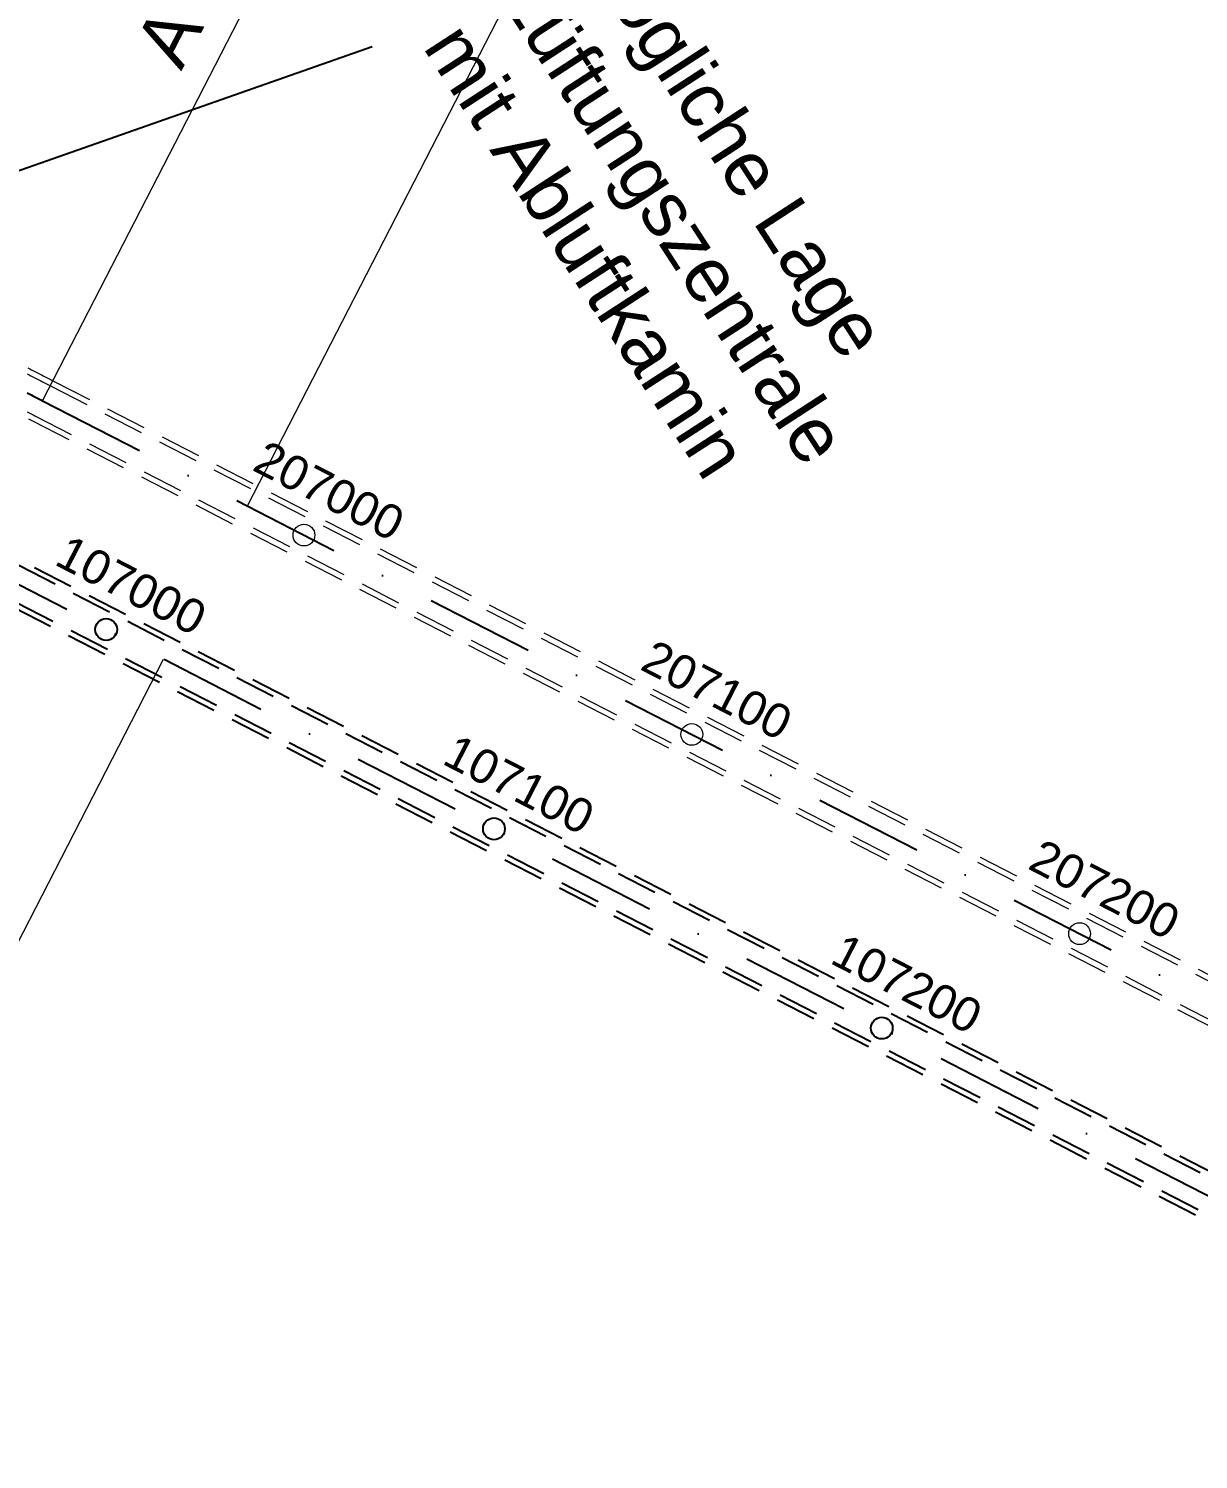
# Model space of a CAD drawing. Extents: x 2610184 to 2620710, y 1263771 to 1270672.
# Drawn here: x 2613322.2 to 2613590.5, y 1267566.9 to 1267895.1 of the extents above; entities that cross this region are included whole.
import ezdxf

# ---------------------------------------------------------------- set-up
doc = ezdxf.new("R2010")
doc.units = 0
doc.header["$LTSCALE"] = 5
doc.linetypes.add('DASHDOT', pattern=[10, 5, -2.5, 0, -2.5])
doc.linetypes.add('DASHEDX2', pattern=[3.75, 2.5, -1.25])
doc.layers.get('0').update_dxf_attribs({"color": 1, "linetype": 'CONTINUOUS'})
for name, color, linetype in [('Grundriss_16', 7, 'CONTINUOUS'), ('Grundriss_26', 7, 'CONTINUOUS'), ('QP_reel_16', 7, 'CONTINUOUS'), ('QP_reel_26', 7, 'CONTINUOUS'), ('TunnelachseOst', 3, 'CONTINUOUS'), ('TunnelacsheWest', 3, 'CONTINUOUS'), ('Tunnelzentrale', 7, 'CONTINUOUS')]:
    doc.layers.add(name, color=color, linetype=linetype)
doc.styles.add('ARIAL', font='arial.ttf')
doc.styles.get("Standard").update_dxf_attribs({"font": 'MONOTXT'})

# ---------------------------------------------------------------- blocks, each defined once
blk = doc.blocks.new('CDWK_PTTYP10')
at = {"color": 0, "lineweight": -2}
blk.add_circle((0, 0), 0.5, dxfattribs=at)

msp = doc.modelspace()

# ---------------------------------------------------------------- linework, layer by layer
at = {"layer": 'Grundriss_16', "color": 1, "linetype": 'DASHEDX2', "lineweight": -3, "ltscale": 0.75}
for points in [[(2614066.22, 1267388.38), (2613310.48, 1267776.76)], [(2613311.08, 1267777.92), (2614066.81, 1267389.54)], [(2613306.35, 1267768.71), (2614062.08, 1267380.33)], [(2613306.94, 1267769.87), (2614062.67, 1267381.49)]]:
    msp.add_lwpolyline(points, dxfattribs=at)
at = {"layer": 'Grundriss_26', "color": 30, "linetype": 'Continuous', "lineweight": 18}
msp.add_line((2613325.43, 1267809.7), (2613429.52, 1268012.24), dxfattribs=at)
at = {"layer": 'Grundriss_26', "color": 1, "linetype": 'DASHEDX2', "lineweight": 18, "ltscale": 0.75}
for points in [[(2613321.86, 1267815.89), (2613322.31, 1267815.66), (2613322.75, 1267815.43), (2613323.2, 1267815.2), (2613323.64, 1267814.97), (2613324.09, 1267814.74), (2613324.53, 1267814.52), (2613324.98, 1267814.29), (2613325.42, 1267814.06), (2613325.87, 1267813.83), (2613326.31, 1267813.6), (2613326.76, 1267813.37), (2613327.2, 1267813.14), (2614125.7, 1267402.78)], [(2613322.01, 1267817.27), (2613322.46, 1267817.04), (2613322.9, 1267816.82), (2613323.35, 1267816.59), (2613323.79, 1267816.36), (2613324.24, 1267816.13), (2613324.68, 1267815.9), (2613325.13, 1267815.67), (2613325.57, 1267815.44), (2613326.02, 1267815.21), (2613326.46, 1267814.99), (2613326.91, 1267814.76), (2613327.35, 1267814.53), (2613327.8, 1267814.3), (2614126.3, 1267403.94)], [(2613321.88, 1267807.17), (2613322.33, 1267806.94), (2613322.77, 1267806.71), (2613323.22, 1267806.48), (2613323.66, 1267806.25), (2614122.16, 1267395.89)], [(2613322.18, 1267805.55), (2613322.62, 1267805.32), (2613323.07, 1267805.09), (2614121.57, 1267394.73)]]:
    msp.add_lwpolyline(points, dxfattribs=at)
at = {"layer": 'QP_reel_16', "color": 1, "linetype": 'Continuous', "lineweight": 18}
msp.add_line((2613096.32, 1267250.71), (2613353.16, 1267750.48), dxfattribs=at)
at = {"layer": 'QP_reel_26', "color": 1, "linetype": 'Continuous', "lineweight": 18}
msp.add_line((2613629.21, 1268285.34), (2613372.37, 1267785.57), dxfattribs=at)
at = {"layer": 'TunnelachseOst', "linetype": 'DASHDOT', "lineweight": 25}
msp.add_lwpolyline([(2613321.87, 1267811.53), (2613322.32, 1267811.3), (2613322.76, 1267811.07), (2613323.21, 1267810.84), (2613323.65, 1267810.61), (2613324.1, 1267810.38), (2613324.54, 1267810.15), (2613324.99, 1267809.93), (2613325.43, 1267809.7), (2614123.93, 1267399.33)], dxfattribs=at)
at = {"layer": 'TunnelacsheWest', "color": 3, "linetype": 'DASHDOT', "lineweight": -3}
msp.add_lwpolyline([(2613308.71, 1267773.32), (2614064.44, 1267384.93)], dxfattribs=at)
at = {"layer": 'Tunnelzentrale', "color": 1, "linetype": 'Continuous', "lineweight": -3}
msp.add_line((2613401.04, 1267890.9), (2613236.06, 1267833.03), dxfattribs=at)

# ---------------------------------------------------------------- block references
at = {"layer": 'Grundriss_16', "color": 1, "lineweight": -3, "xscale": 5, "yscale": 5}
for p in [(2613339.99, 1267757.24), (2613428.94, 1267711.53), (2613517.88, 1267665.82)]:
    msp.add_blockref('CDWK_PTTYP10', p, dxfattribs=at)
at = {"layer": 'Grundriss_26', "color": 1, "lineweight": 18, "xscale": 5, "yscale": 5}
for p in [(2613385.36, 1267778.9), (2613474.31, 1267733.19), (2613563.25, 1267687.48)]:
    msp.add_blockref('CDWK_PTTYP10', p, dxfattribs=at)

# ---------------------------------------------------------------- texts
at = {"layer": 'Grundriss_16', "color": 1, "lineweight": -3, "style": 'ARIAL'}
for s, p in [('107000', (2613327.81, 1267772.28)), ('107100', (2613416.76, 1267726.57)), ('107200', (2613505.7, 1267680.87))]:
    msp.add_text(s, height=7.812, rotation=332.8006, dxfattribs=at).set_placement(p)
at = {"layer": 'Grundriss_26', "color": 30, "lineweight": 18, "style": 'ARIAL'}
msp.add_text('A=350 L=147.590', height=12.5, rotation=62.8006, dxfattribs=at).set_placement((2613357.21, 1267885.21))
at = {"layer": 'Grundriss_26', "color": 1, "lineweight": 18, "style": 'ARIAL'}
for s, p in [('207000', (2613373.19, 1267793.94)), ('207100', (2613462.13, 1267748.23)), ('207200', (2613551.07, 1267702.52))]:
    msp.add_text(s, height=7.812, rotation=332.8005, dxfattribs=at).set_placement(p)
at = {"layer": 'Tunnelzentrale', "color": 4, "insert": (2613457.91, 1267920.37), "char_height": 12.5, "width": 150.3829, "attachment_point": 1, "rotation": 302.9907}
msp.add_mtext('\\fArial|b0|i0|c0|p18;\\H12.5;\\W1;\\C1;mögliche Lage Lüftungszentrale mit Abluftkamin', dxfattribs=at)

doc.saveas('drawing.dxf')
